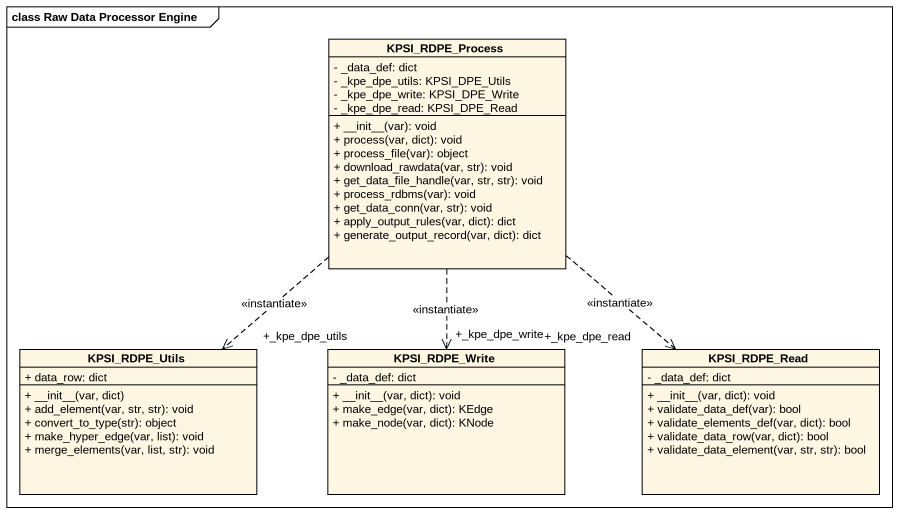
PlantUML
@startuml
mainframe class Raw Data Processor Engine
hide circle
hide empty members
skinparam classAttributeIconSize 0
class KPSI_RDPE_Process {
  - _data_def: dict
  - _kpe_dpe_utils: KPSI_DPE_Utils
  - _kpe_dpe_write: KPSI_DPE_Write
  - _kpe_dpe_read: KPSI_DPE_Read
  + ~__init~__(var): void
  + process(var, dict): void
  + process_file(var): object
  + download_rawdata(var, str): void
  + get_data_file_handle(var, str, str): void
  + process_rdbms(var): void
  + get_data_conn(var, str): void
  + apply_output_rules(var, dict): dict
  + generate_output_record(var, dict): dict
}
class KPSI_RDPE_Utils {
  + data_row: dict
  + ~__init~__(var, dict)
  + add_element(var, str, str): void
  + convert_to_type(str): object
  + make_hyper_edge(var, list): void
  + merge_elements(var, list, str): void
}
class KPSI_RDPE_Write {
  - _data_def: dict
  + ~__init~__(var, dict): void
  + make_edge(var, dict): KEdge
  + make_node(var, dict): KNode
}
class KPSI_RDPE_Read {
  - _data_def: dict
  + ~__init~__(var, dict): void
  + validate_data_def(var): bool
  + validate_elements_def(var, dict): bool
  + validate_data_row(var, dict): bool
  + validate_data_element(var, str, str): bool
}
KPSI_RDPE_Process ..> "+_kpe_dpe_utils" KPSI_RDPE_Utils : <<instantiate>>
KPSI_RDPE_Process ..> "+_kpe_dpe_write" KPSI_RDPE_Write : <<instantiate>>
KPSI_RDPE_Process ..> "+_kpe_dpe_read" KPSI_RDPE_Read : <<instantiate>>
@enduml
